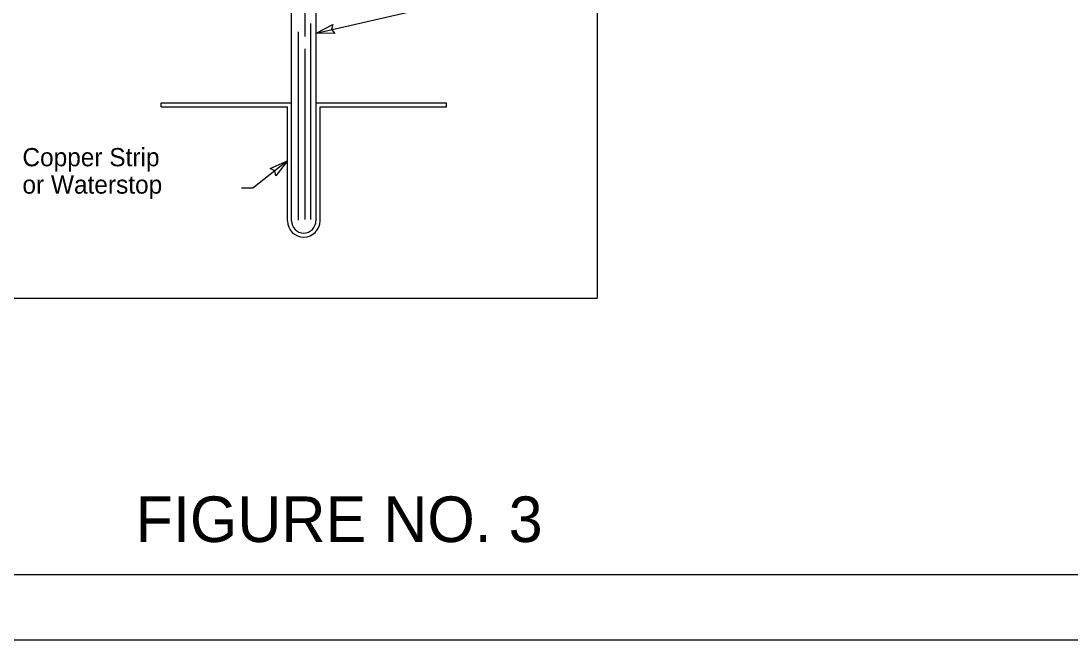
# Model space of a CAD drawing. Extents: x 1000 to 1036.3, y 1000 to 1022.
# Drawn here: x 1010.89 to 1018.94, y 1000 to 1004.75 of the extents above; entities that cross this region are included whole.
import ezdxf

# ---------------------------------------------------------------- set-up
doc = ezdxf.new("R2010")
doc.units = 0
for name, color, linetype in [('01-Slab', 7, 'Continuous'), ('03-Dimensions', 7, 'Continuous'), ('10-Sheet Border', 7, 'Continuous'), ('S_PL_Dimens_PR', 7, 'Continuous')]:
    doc.layers.add(name, color=color, linetype=linetype)

msp = doc.modelspace()

# ---------------------------------------------------------------- linework, layer by layer
at = {"layer": '01-Slab'}
for p in [(1015.3033, 1008.6236), (1010.8033, 1002.6236)]:
    msp.add_line(p, (1015.3033, 1002.6236), dxfattribs=at)
at = {"layer": '03-Dimensions'}
for p, q in [((1012.9594, 1003.2173), (1012.9594, 1008.4984)), ((1013.1472, 1003.2173), (1013.1472, 1008.4984)), ((1013.0646, 1004.6323), (1013.0646, 1006.0432)), ((1013.1063, 1003.2273), (1013.1063, 1004.7315)), ((1013.013, 1003.2213), (1013.013, 1004.668)), ((1013.0646, 1003.2272), (1013.0646, 1004.537)), ((1011.9595, 1004.0923), (1011.9595, 1004.1236)), ((1011.9595, 1004.1236), (1012.9594, 1004.1236)), ((1013.1472, 1004.1236), (1014.147, 1004.1236)), ((1014.147, 1004.0923), (1014.147, 1004.1236)), ((1011.9595, 1004.0923), (1012.9282, 1004.0923)), ((1012.9282, 1003.2173), (1012.9282, 1004.0923)), ((1013.1783, 1003.2173), (1013.1783, 1004.0923)), ((1013.1783, 1004.0923), (1014.147, 1004.0923)), ((1036, 1000), (1000, 1000))]:
    msp.add_line(p, q, dxfattribs=at)
for points in [[(1013.1472, 1004.6584), (1014.8243, 1005.045), (1015.5149, 1005.1035)], [(1012.9282, 1003.6772), (1012.6622, 1003.4672), (1012.5751, 1003.4672)]]:
    msp.add_lwpolyline(points, dxfattribs=at)
for radius in [0.1248, 0.0936]:
    msp.add_arc((1013.0529, 1003.2173), radius, 180, 0, dxfattribs=at)
at = {"layer": '10-Sheet Border'}
msp.add_line((1035.5, 1000.5), (1007, 1000.5), dxfattribs=at)
at = {"layer": 'S_PL_Dimens_PR'}
for points in [[(1013.1472, 1004.6584), (1013.2757, 1004.724), (1013.2665, 1004.6859), (1013.2915, 1004.6558)], [(1012.9282, 1003.6772), (1012.84, 1003.5629), (1012.832, 1003.6013), (1012.7966, 1003.6179)]]:
    msp.add_lwpolyline(points, close=True, dxfattribs=at)

# ---------------------------------------------------------------- texts
at = {"layer": '01-Slab'}
msp.add_text('FIGURE NO. 3', height=0.35, dxfattribs=at).set_placement((1011.7642, 1000.752))
at = {"layer": '03-Dimensions'}
for s, p in [('Copper Strip', (1010.8961, 1003.636)), ('or Waterstop', (1010.8961, 1003.426))]:
    msp.add_text(s, height=0.14, dxfattribs=at).set_placement(p)

doc.saveas('drawing.dxf')
